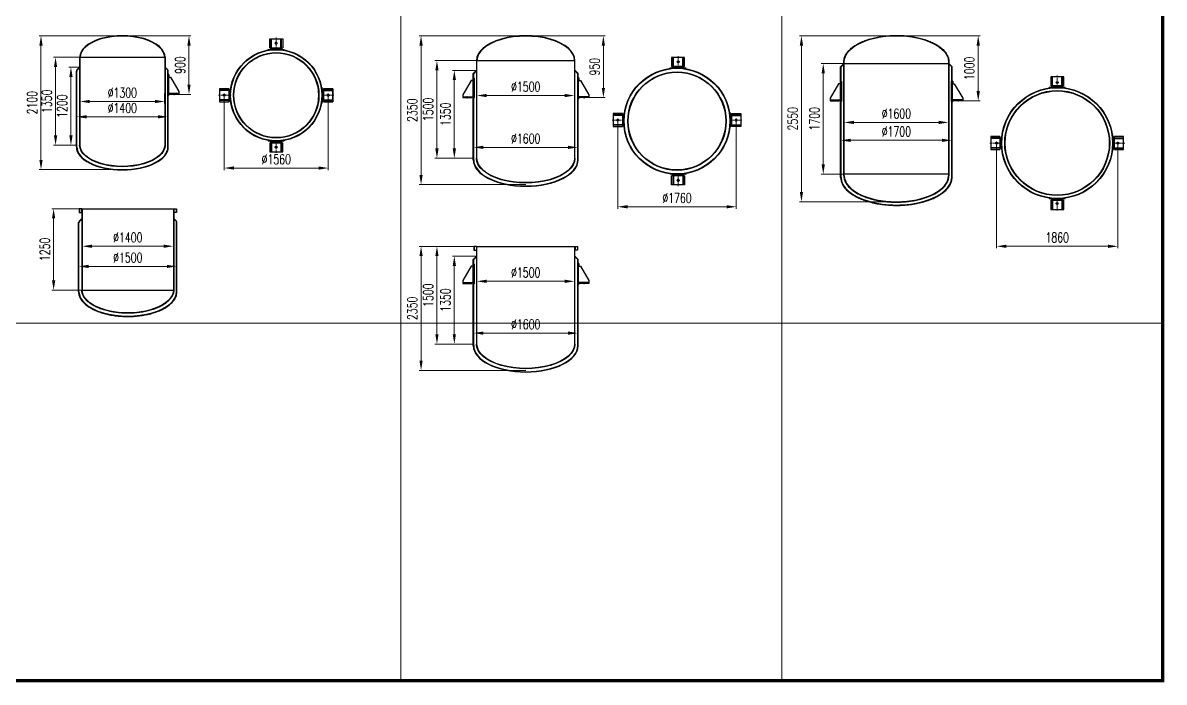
# Model space of a CAD drawing. Header units: inches. Extents: x -169 to 133840, y -13253 to 11464.
# Drawn here: x 86767 to 104296, y -7785 to 2344 of the extents above; entities that cross this region are included whole.
import ezdxf

# ---------------------------------------------------------------- set-up
doc = ezdxf.new("R2010")
doc.units = ezdxf.units.IN
doc.header["$MEASUREMENT"] = 0
doc.linetypes.add('CENTER', pattern=[50.8, 31.75, -6.35, 6.35, -6.35])
doc.linetypes.add('DASHED2', pattern=[9.525, 6.35, -3.175])
for name, color, linetype, lineweight in [('00', 93, 'Continuous', 25), ('1', 1, 'Continuous', 15), ('cc', 93, 'Continuous', 15), ('中心线', 1, 'CENTER', 18)]:
    doc.layers.add(name, color=color, linetype=linetype, lineweight=lineweight)
doc.styles.add('style1', font='txt.shx', dxfattribs={"width": 0.7})
doc.dimstyles.new('iso-025', dxfattribs={"dimscale": 60, "dimtxt": 2.5, "dimasz": 2.5, "dimexe": 0.5, "dimexo": 0, "dimgap": 1, "dimtad": 1, "dimdec": 0, "dimdsep": 46, "dimtxsty": 'style1', "dimcen": 3, "dimclrd": 256, "dimclre": 256, "dimclrt": 256, "dimadec": 0, "dimazin": 2, "dimtfac": 1, "dimtdec": 0, "dimtmove": 0, "dimatfit": 0, "dimfxl": 0, "dimtolj": 1, "dimtzin": 0, "dimlwd": -1, "dimlwe": -1, "dimarcsym": 0})

# ---------------------------------------------------------------- blocks, each defined once
blk = doc.blocks.new('*D38')
at = {"layer": 'cc'}
for p, q in [((88295, 2145), (87016, 2145)), ((87046, 1995), (87046, 239)), ((88295, 89), (87016, 89))]:
    blk.add_line(p, q, dxfattribs=at)
for points in [[(87021, 1995), (87071, 1995), (87046, 2145)], [(87021, 239), (87071, 239), (87046, 89)]]:
    blk.add_solid(points, dxfattribs=at)
at = {"layer": 'Defpoints', "color": 0}
for p in [(88295, 2145), (87046, 89), (88295, 89)]:
    blk.add_point(p, dxfattribs=at)
at = {"layer": 'cc', "insert": (86911, 1117), "char_height": 150, "attachment_point": 5, "rotation": 90, "style": 'style1'}
blk.add_mtext('\\A1;2100', dxfattribs=at)
blk = doc.blocks.new('A1.5T-2')
for p, q in [((8085, 15185), (8083, 15178)), ((8107, 15151), (8127, 15151)), ((8107, 15151), (8107, 15011)), ((8127, 15011), (8127, 15171)), ((8127, 15151), (8127, 15011)), ((8127, 15141), (8135, 15141)), ((8127, 15136), (8127, 15106)), ((8135, 15169), (8135, 15011)), ((8135, 15151), (8279, 15151)), ((8279, 15169), (8279, 15011)), ((8287, 15141), (8279, 15141)), ((8287, 15171), (8287, 15011)), ((8287, 15151), (8307, 15151)), ((8307, 15011), (8307, 15151)), ((8330, 15185), (8332, 15178)), ((8107, 15011), (8307, 15011))]:
    blk.add_line(p, q)
blk.add_circle((8207, 15081), 15)
for radius, start, end in [(663, 259.1816, 270), (663, 259.1816, 280.8184), (655, 259.1816, 280.8184), (663, 270, 280.8184)]:
    blk.add_arc((8207, 15829), radius, start, end)
at = {"layer": '中心线'}
for p, q in [((8182, 15081), (8233, 15081)), ((8207, 14994), (8207, 15186))]:
    blk.add_line(p, q, dxfattribs=at)
blk = doc.blocks.new('*D39')
at = {"layer": 'cc'}
for p, q in [((89859, 1231), (89859, 83)), ((91458, 1231), (91458, 83)), ((90009, 113), (91308, 113))]:
    blk.add_line(p, q, dxfattribs=at)
for points in [[(90009, 138), (90009, 88), (89859, 113)], [(91308, 138), (91308, 88), (91458, 113)]]:
    blk.add_solid(points, dxfattribs=at)
at = {"layer": 'Defpoints', "color": 0}
for p in [(89859, 1231), (91458, 1231), (91458, 113)]:
    blk.add_point(p, dxfattribs=at)
at = {"layer": 'cc', "insert": (90659, 248), "char_height": 150, "attachment_point": 5, "style": 'style1'}
blk.add_mtext('\\A1;%%c1560', dxfattribs=at)
blk = doc.blocks.new('*D36')
at = {"layer": 'cc'}
for p, q in [((87595, 769), (87595, 930)), ((87745, 900), (88845, 900)), ((88995, 768), (88995, 930))]:
    blk.add_line(p, q, dxfattribs=at)
for points in [[(87745, 925), (87745, 875), (87595, 900)], [(88845, 925), (88845, 875), (88995, 900)]]:
    blk.add_solid(points, dxfattribs=at)
at = {"layer": 'Defpoints', "color": 0}
for p in [(88995, 900), (87595, 769), (88995, 768)]:
    blk.add_point(p, dxfattribs=at)
at = {"layer": 'cc', "insert": (88295, 1035), "char_height": 150, "attachment_point": 5, "style": 'style1'}
blk.add_mtext('\\A1;%%C1400', dxfattribs=at)
blk = doc.blocks.new('*D37')
at = {"layer": 'cc'}
for p, q in [((87645, 1260), (87645, 1105)), ((88945, 1260), (88945, 1105)), ((87795, 1135), (88795, 1135))]:
    blk.add_line(p, q, dxfattribs=at)
for points in [[(87795, 1160), (87795, 1110), (87645, 1135)], [(88795, 1160), (88795, 1110), (88945, 1135)]]:
    blk.add_solid(points, dxfattribs=at)
at = {"layer": 'Defpoints', "color": 0}
for p in [(87645, 1260), (88945, 1260), (88945, 1135)]:
    blk.add_point(p, dxfattribs=at)
at = {"layer": 'cc', "insert": (88295, 1270), "char_height": 150, "attachment_point": 5, "style": 'style1'}
blk.add_mtext('\\A1;%%C1300', dxfattribs=at)
blk = doc.blocks.new('*D40')
at = {"layer": 'cc'}
for p, q in [((87639, 1814), (87240, 1814)), ((87270, 614), (87270, 1664)), ((87595, 464), (87240, 464))]:
    blk.add_line(p, q, dxfattribs=at)
for points in [[(87245, 1664), (87295, 1664), (87270, 1814)], [(87245, 614), (87295, 614), (87270, 464)]]:
    blk.add_solid(points, dxfattribs=at)
at = {"layer": 'Defpoints', "color": 0}
for p in [(87270, 1814), (87639, 1814), (87595, 464)]:
    blk.add_point(p, dxfattribs=at)
at = {"layer": 'cc', "insert": (87135, 1139), "char_height": 150, "attachment_point": 5, "rotation": 90, "style": 'style1'}
blk.add_mtext('\\A1;1350', dxfattribs=at)
blk = doc.blocks.new('A1.5T3')
for p, q in [((5355, 15451), (5355, 15152)), ((5376, 15459), (5363, 15459)), ((5376, 15459), (5376, 15419)), ((5370, 15169), (5370, 15419)), ((5370, 15419), (5400, 15419)), ((5400, 15419), (5530, 15199)), ((5363, 15144), (5376, 15144)), ((5530, 15169), (5370, 15169)), ((5376, 15169), (5376, 15144)), ((5390, 15155), (5390, 15169)), ((5530, 15155), (5390, 15155)), ((5445, 15169), (5445, 15155)), ((5530, 15155), (5460, 15155)), ((5475, 15169), (5475, 15155)), ((5530, 15199), (5530, 15169)), ((5530, 15169), (5530, 15155))]:
    blk.add_line(p, q)
at = {"linetype": 'DASHED2'}
blk.add_line((5368, 15459), (5368, 15144), dxfattribs=at)
for centre, start, end in [((5363, 15451), 90, 180), ((5363, 15152), 180, 270)]:
    blk.add_arc(centre, 8, start, end)
at = {"layer": '中心线'}
blk.add_line((5460, 15144), (5460, 15182), dxfattribs=at)
blk = doc.blocks.new('*D41')
at = {"layer": 'cc'}
for p, q in [((87639, 1664), (87476, 1664)), ((87506, 614), (87506, 1514)), ((87589, 464), (87476, 464))]:
    blk.add_line(p, q, dxfattribs=at)
for points in [[(87481, 1514), (87531, 1514), (87506, 1664)], [(87481, 614), (87531, 614), (87506, 464)]]:
    blk.add_solid(points, dxfattribs=at)
at = {"layer": 'Defpoints', "color": 0}
for p in [(87506, 1664), (87639, 1664), (87589, 464)]:
    blk.add_point(p, dxfattribs=at)
at = {"layer": 'cc', "insert": (87371, 1064), "char_height": 150, "attachment_point": 5, "rotation": 90, "style": 'style1'}
blk.add_mtext('\\A1;1200', dxfattribs=at)
blk = doc.blocks.new('*D42')
at = {"layer": 'cc'}
for p, q in [((88295, 2145), (89349, 2145)), ((89319, 1995), (89319, 1395)), ((89164, 1245), (89349, 1245))]:
    blk.add_line(p, q, dxfattribs=at)
for points in [[(89294, 1995), (89344, 1995), (89319, 2145)], [(89294, 1395), (89344, 1395), (89319, 1245)]]:
    blk.add_solid(points, dxfattribs=at)
at = {"layer": 'Defpoints', "color": 0}
for p in [(88295, 2145), (89164, 1245), (89319, 1245)]:
    blk.add_point(p, dxfattribs=at)
at = {"layer": 'cc', "insert": (89184, 1695), "char_height": 150, "attachment_point": 5, "rotation": 90, "style": 'style1'}
blk.add_mtext('\\A1;900', dxfattribs=at)
blk = doc.blocks.new('*D43')
at = {"layer": 'cc'}
for p, q in [((93741, 1357), (93741, 1197)), ((93891, 1227), (95091, 1227)), ((95241, 1357), (95241, 1197))]:
    blk.add_line(p, q, dxfattribs=at)
for points in [[(93891, 1252), (93891, 1202), (93741, 1227)], [(95091, 1252), (95091, 1202), (95241, 1227)]]:
    blk.add_solid(points, dxfattribs=at)
at = {"layer": 'Defpoints', "color": 0}
for p in [(93741, 1357), (95241, 1357), (95241, 1227)]:
    blk.add_point(p, dxfattribs=at)
at = {"layer": 'cc', "insert": (94491, 1362), "char_height": 150, "attachment_point": 5, "style": 'style1'}
blk.add_mtext('\\A1;%%C1500', dxfattribs=at)
blk = doc.blocks.new('*D44')
at = {"layer": 'cc'}
for p, q in [((93735, 1764), (93097, 1764)), ((93127, 414), (93127, 1614)), ((93685, 264), (93097, 264))]:
    blk.add_line(p, q, dxfattribs=at)
for points in [[(93102, 1614), (93152, 1614), (93127, 1764)], [(93102, 414), (93152, 414), (93127, 264)]]:
    blk.add_solid(points, dxfattribs=at)
at = {"layer": 'Defpoints', "color": 0}
for p in [(93127, 1764), (93735, 1764), (93685, 264)]:
    blk.add_point(p, dxfattribs=at)
at = {"layer": 'cc', "insert": (92992, 1014), "char_height": 150, "attachment_point": 5, "rotation": 90, "style": 'style1'}
blk.add_mtext('\\A1;1500', dxfattribs=at)
blk = doc.blocks.new('*D45')
at = {"layer": 'cc'}
for p, q in [((94491, 2145), (92853, 2145)), ((92883, 8), (92883, 1995)), ((94491, -142), (92853, -142))]:
    blk.add_line(p, q, dxfattribs=at)
for points in [[(92858, 1995), (92908, 1995), (92883, 2145)], [(92858, 8), (92908, 8), (92883, -142)]]:
    blk.add_solid(points, dxfattribs=at)
at = {"layer": 'Defpoints', "color": 0}
for p in [(92883, 2145), (94491, 2145), (94491, -142)]:
    blk.add_point(p, dxfattribs=at)
at = {"layer": 'cc', "insert": (92748, 1002), "char_height": 150, "attachment_point": 5, "rotation": 90, "style": 'style1'}
blk.add_mtext('\\A1;2350', dxfattribs=at)
blk = doc.blocks.new('*D46')
at = {"layer": 'cc'}
for p, q in [((93691, 264), (93691, 461)), ((93841, 431), (95141, 431)), ((95291, 264), (95291, 461))]:
    blk.add_line(p, q, dxfattribs=at)
for points in [[(93841, 456), (93841, 406), (93691, 431)], [(95141, 456), (95141, 406), (95291, 431)]]:
    blk.add_solid(points, dxfattribs=at)
at = {"layer": 'Defpoints', "color": 0}
for p in [(95291, 431), (93691, 264), (95291, 264)]:
    blk.add_point(p, dxfattribs=at)
at = {"layer": 'cc', "insert": (94491, 566), "char_height": 150, "attachment_point": 5, "style": 'style1'}
blk.add_mtext('\\A1;%%C1600', dxfattribs=at)
blk = doc.blocks.new('*D47')
at = {"layer": 'cc'}
for p, q in [((93735, 1614), (93364, 1614)), ((93394, 414), (93394, 1464)), ((93685, 264), (93364, 264))]:
    blk.add_line(p, q, dxfattribs=at)
for points in [[(93369, 1464), (93419, 1464), (93394, 1614)], [(93369, 414), (93419, 414), (93394, 264)]]:
    blk.add_solid(points, dxfattribs=at)
at = {"layer": 'Defpoints', "color": 0}
for p in [(93394, 1614), (93735, 1614), (93685, 264)]:
    blk.add_point(p, dxfattribs=at)
at = {"layer": 'cc', "insert": (93259, 939), "char_height": 150, "attachment_point": 5, "rotation": 90, "style": 'style1'}
blk.add_mtext('\\A1;1350', dxfattribs=at)
blk = doc.blocks.new('*D48')
at = {"layer": 'cc'}
for p, q in [((94491, 2145), (95713, 2145)), ((95683, 1995), (95683, 1345)), ((95460, 1195), (95713, 1195))]:
    blk.add_line(p, q, dxfattribs=at)
for points in [[(95658, 1995), (95708, 1995), (95683, 2145)], [(95658, 1345), (95708, 1345), (95683, 1195)]]:
    blk.add_solid(points, dxfattribs=at)
at = {"layer": 'Defpoints', "color": 0}
for p in [(94491, 2145), (95460, 1195), (95683, 1195)]:
    blk.add_point(p, dxfattribs=at)
at = {"layer": 'cc', "insert": (95548, 1670), "char_height": 150, "attachment_point": 5, "rotation": 90, "style": 'style1'}
blk.add_mtext('\\A1;950', dxfattribs=at)
blk = doc.blocks.new('*D49')
at = {"layer": 'cc'}
for p, q in [((95904, 849), (95904, -512)), ((97724, 849), (97724, -512)), ((96054, -482), (97574, -482))]:
    blk.add_line(p, q, dxfattribs=at)
for points in [[(96054, -457), (96054, -507), (95904, -482)], [(97574, -457), (97574, -507), (97724, -482)]]:
    blk.add_solid(points, dxfattribs=at)
at = {"layer": 'Defpoints', "color": 0}
for p in [(95904, 849), (97724, 849), (97724, -482)]:
    blk.add_point(p, dxfattribs=at)
at = {"layer": 'cc', "insert": (96814, -347), "char_height": 150, "attachment_point": 5, "style": 'style1'}
blk.add_mtext('\\A1;%%c1760', dxfattribs=at)
blk = doc.blocks.new('*D183')
at = {"layer": 'cc'}
for p, q in [((101723, 472), (101723, -1119)), ((103583, 472), (103583, -1119)), ((101873, -1089), (103433, -1089))]:
    blk.add_line(p, q, dxfattribs=at)
for points in [[(101873, -1064), (101873, -1114), (101723, -1089)], [(103433, -1064), (103433, -1114), (103583, -1089)]]:
    blk.add_solid(points, dxfattribs=at)
at = {"layer": 'Defpoints', "color": 0}
for p in [(101723, 472), (103583, 472), (103583, -1089)]:
    blk.add_point(p, dxfattribs=at)
at = {"layer": 'cc', "insert": (102653, -954), "char_height": 150, "attachment_point": 5, "style": 'style1'}
blk.add_mtext('\\A1;1860', dxfattribs=at)
blk = doc.blocks.new('*D182')
at = {"layer": 'cc'}
for p, q in [((99383, 1038), (99383, 784)), ((100983, 1010), (100983, 784)), ((99533, 814), (100833, 814))]:
    blk.add_line(p, q, dxfattribs=at)
for points in [[(99533, 839), (99533, 789), (99383, 814)], [(100833, 839), (100833, 789), (100983, 814)]]:
    blk.add_solid(points, dxfattribs=at)
at = {"layer": 'Defpoints', "color": 0}
for p in [(99383, 1038), (100983, 1010), (100983, 814)]:
    blk.add_point(p, dxfattribs=at)
at = {"layer": 'cc', "insert": (100183, 949), "char_height": 150, "attachment_point": 5, "style": 'style1'}
blk.add_mtext('\\A1;%%C1600', dxfattribs=at)
blk = doc.blocks.new('*D181')
at = {"layer": 'cc'}
for p, q in [((99388, 1720), (99030, 1720)), ((99060, 1570), (99060, 170)), ((99388, 20), (99030, 20))]:
    blk.add_line(p, q, dxfattribs=at)
for points in [[(99035, 1570), (99085, 1570), (99060, 1720)], [(99035, 170), (99085, 170), (99060, 20)]]:
    blk.add_solid(points, dxfattribs=at)
at = {"layer": 'Defpoints', "color": 0}
for p in [(99388, 1720), (99060, 20), (99388, 20)]:
    blk.add_point(p, dxfattribs=at)
at = {"layer": 'cc', "insert": (98925, 870), "char_height": 150, "attachment_point": 5, "rotation": 90, "style": 'style1'}
blk.add_mtext('\\A1;1700', dxfattribs=at)
blk = doc.blocks.new('*D180')
at = {"layer": 'cc'}
for p, q in [((100165, 2145), (101470, 2145)), ((101440, 1995), (101440, 1295)), ((101164, 1145), (101470, 1145))]:
    blk.add_line(p, q, dxfattribs=at)
for points in [[(101415, 1995), (101465, 1995), (101440, 2145)], [(101415, 1295), (101465, 1295), (101440, 1145)]]:
    blk.add_solid(points, dxfattribs=at)
at = {"layer": 'Defpoints', "color": 0}
for p in [(100165, 2145), (101164, 1145), (101440, 1145)]:
    blk.add_point(p, dxfattribs=at)
at = {"layer": 'cc', "insert": (101305, 1645), "char_height": 150, "attachment_point": 5, "rotation": 90, "style": 'style1'}
blk.add_mtext('\\A1;1000', dxfattribs=at)
blk = doc.blocks.new('*D184')
at = {"layer": 'cc'}
for p, q in [((100183, 2145), (98695, 2145)), ((98725, 1995), (98725, -255)), ((100183, -405), (98695, -405))]:
    blk.add_line(p, q, dxfattribs=at)
for points in [[(98700, 1995), (98750, 1995), (98725, 2145)], [(98700, -255), (98750, -255), (98725, -405)]]:
    blk.add_solid(points, dxfattribs=at)
at = {"layer": 'Defpoints', "color": 0}
for p in [(100183, 2145), (98725, -405), (100183, -405)]:
    blk.add_point(p, dxfattribs=at)
at = {"layer": 'cc', "insert": (98590, 870), "char_height": 150, "attachment_point": 5, "rotation": 90, "style": 'style1'}
blk.add_mtext('\\A1;2550', dxfattribs=at)
blk = doc.blocks.new('*D185')
at = {"layer": 'cc'}
for p, q in [((99333, 763), (99333, 509)), ((101033, 735), (101033, 509)), ((99483, 539), (100883, 539))]:
    blk.add_line(p, q, dxfattribs=at)
for points in [[(99483, 564), (99483, 514), (99333, 539)], [(100883, 564), (100883, 514), (101033, 539)]]:
    blk.add_solid(points, dxfattribs=at)
at = {"layer": 'Defpoints', "color": 0}
for p in [(99333, 763), (101033, 735), (101033, 539)]:
    blk.add_point(p, dxfattribs=at)
at = {"layer": 'cc', "insert": (100183, 674), "char_height": 150, "attachment_point": 5, "style": 'style1'}
blk.add_mtext('\\A1;%%C1700', dxfattribs=at)
blk = doc.blocks.new('*D266')
at = {"layer": 'cc'}
for p, q in [((93741, -1497), (93741, -1657)), ((95241, -1497), (95241, -1657)), ((93891, -1627), (95091, -1627))]:
    blk.add_line(p, q, dxfattribs=at)
for points in [[(93891, -1602), (93891, -1652), (93741, -1627)], [(95091, -1602), (95091, -1652), (95241, -1627)]]:
    blk.add_solid(points, dxfattribs=at)
at = {"layer": 'Defpoints', "color": 0}
for p in [(93741, -1497), (95241, -1497), (95241, -1627)]:
    blk.add_point(p, dxfattribs=at)
at = {"layer": 'cc', "insert": (94491, -1492), "char_height": 150, "attachment_point": 5, "style": 'style1'}
blk.add_mtext('\\A1;%%C1500', dxfattribs=at)
blk = doc.blocks.new('*D267')
at = {"layer": 'cc'}
for p, q in [((93735, -1090), (93097, -1090)), ((93127, -2440), (93127, -1240)), ((93685, -2590), (93097, -2590))]:
    blk.add_line(p, q, dxfattribs=at)
for points in [[(93102, -1240), (93152, -1240), (93127, -1090)], [(93102, -2440), (93152, -2440), (93127, -2590)]]:
    blk.add_solid(points, dxfattribs=at)
at = {"layer": 'Defpoints', "color": 0}
for p in [(93127, -1090), (93735, -1090), (93685, -2590)]:
    blk.add_point(p, dxfattribs=at)
at = {"layer": 'cc', "insert": (92992, -1840), "char_height": 150, "attachment_point": 5, "rotation": 90, "style": 'style1'}
blk.add_mtext('\\A1;1500', dxfattribs=at)
blk = doc.blocks.new('*D268')
at = {"layer": 'cc'}
for p, q in [((93735, -1090), (92853, -1090)), ((92883, -2846), (92883, -1240)), ((94491, -2996), (92853, -2996))]:
    blk.add_line(p, q, dxfattribs=at)
for points in [[(92858, -1240), (92908, -1240), (92883, -1090)], [(92858, -2846), (92908, -2846), (92883, -2996)]]:
    blk.add_solid(points, dxfattribs=at)
at = {"layer": 'Defpoints', "color": 0}
for p in [(92883, -1090), (93735, -1090), (94491, -2996)]:
    blk.add_point(p, dxfattribs=at)
at = {"layer": 'cc', "insert": (92748, -2043), "char_height": 150, "attachment_point": 5, "rotation": 90, "style": 'style1'}
blk.add_mtext('\\A1;2350', dxfattribs=at)
blk = doc.blocks.new('*D269')
at = {"layer": 'cc'}
for p, q in [((93691, -2590), (93691, -2393)), ((93841, -2423), (95141, -2423)), ((95291, -2590), (95291, -2393))]:
    blk.add_line(p, q, dxfattribs=at)
for points in [[(93841, -2398), (93841, -2448), (93691, -2423)], [(95141, -2398), (95141, -2448), (95291, -2423)]]:
    blk.add_solid(points, dxfattribs=at)
at = {"layer": 'Defpoints', "color": 0}
for p in [(95291, -2423), (93691, -2590), (95291, -2590)]:
    blk.add_point(p, dxfattribs=at)
at = {"layer": 'cc', "insert": (94491, -2288), "char_height": 150, "attachment_point": 5, "style": 'style1'}
blk.add_mtext('\\A1;%%C1600', dxfattribs=at)
blk = doc.blocks.new('*D270')
at = {"layer": 'cc'}
for p, q in [((93735, -1240), (93364, -1240)), ((93394, -2440), (93394, -1390)), ((93685, -2590), (93364, -2590))]:
    blk.add_line(p, q, dxfattribs=at)
for points in [[(93369, -1390), (93419, -1390), (93394, -1240)], [(93369, -2440), (93419, -2440), (93394, -2590)]]:
    blk.add_solid(points, dxfattribs=at)
at = {"layer": 'Defpoints', "color": 0}
for p in [(93394, -1240), (93735, -1240), (93685, -2590)]:
    blk.add_point(p, dxfattribs=at)
at = {"layer": 'cc', "insert": (93259, -1915), "char_height": 150, "attachment_point": 5, "rotation": 90, "style": 'style1'}
blk.add_mtext('\\A1;1350', dxfattribs=at)
blk = doc.blocks.new('*D271')
at = {"layer": 'cc'}
for p, q in [((87679, -1017), (87679, -1118)), ((89079, -1013), (89079, -1118)), ((87829, -1088), (88929, -1088))]:
    blk.add_line(p, q, dxfattribs=at)
for points in [[(87829, -1063), (87829, -1113), (87679, -1088)], [(88929, -1063), (88929, -1113), (89079, -1088)]]:
    blk.add_solid(points, dxfattribs=at)
at = {"layer": 'Defpoints', "color": 0}
for p in [(87679, -1017), (89079, -1013), (89079, -1088)]:
    blk.add_point(p, dxfattribs=at)
at = {"layer": 'cc', "insert": (88379, -953), "char_height": 150, "attachment_point": 5, "style": 'style1'}
blk.add_mtext('\\A1;%%C1400', dxfattribs=at)
blk = doc.blocks.new('*D272')
at = {"layer": 'cc'}
for p, q in [((87629, -1327), (87629, -1428)), ((87779, -1398), (88979, -1398)), ((89129, -1323), (89129, -1428))]:
    blk.add_line(p, q, dxfattribs=at)
for points in [[(87779, -1373), (87779, -1423), (87629, -1398)], [(88979, -1373), (88979, -1423), (89129, -1398)]]:
    blk.add_solid(points, dxfattribs=at)
at = {"layer": 'Defpoints', "color": 0}
for p in [(87629, -1327), (89129, -1323), (89129, -1398)]:
    blk.add_point(p, dxfattribs=at)
at = {"layer": 'cc', "insert": (88379, -1263), "char_height": 150, "attachment_point": 5, "style": 'style1'}
blk.add_mtext('\\A1;%%C1500', dxfattribs=at)
blk = doc.blocks.new('*D273')
at = {"layer": 'cc'}
for p, q in [((87633, -512), (87210, -512)), ((87240, -662), (87240, -1612)), ((87673, -1762), (87210, -1762))]:
    blk.add_line(p, q, dxfattribs=at)
for points in [[(87215, -662), (87265, -662), (87240, -512)], [(87215, -1612), (87265, -1612), (87240, -1762)]]:
    blk.add_solid(points, dxfattribs=at)
at = {"layer": 'Defpoints', "color": 0}
for p in [(87633, -512), (87240, -1762), (87673, -1762)]:
    blk.add_point(p, dxfattribs=at)
at = {"layer": 'cc', "insert": (87105, -1137), "char_height": 150, "attachment_point": 5, "rotation": 90, "style": 'style1'}
blk.add_mtext('\\A1;1250', dxfattribs=at)

msp = doc.modelspace()

# ---------------------------------------------------------------- linework, layer by layer
for p, q in [((87639.4, 1814.2), (88951.4, 1814.2)), ((87639.4, 1814.2), (87639.4, 464.2)), ((87645.4, 464.2), (87645.4, 1814.2)), ((88945.4, 1814.2), (88945.4, 464.2)), ((88951.4, 1814.2), (88951.4, 464.2)), ((93735.1, 1764.2), (95247.1, 1764.2)), ((93735.1, 1764.2), (93735.1, 264.2)), ((93741.1, 264.2), (93741.1, 1764.2)), ((95241.1, 1764.2), (95241.1, 264.2)), ((95247.1, 264.2), (95247.1, 1764.2)), ((87589.4, 439.2), (87589.4, 1601.8)), ((87595.4, 439.2), (87595.4, 1599.3)), ((87598.2, 1623), (87639.4, 1664.2)), ((87604.2, 1620.5), (87639.4, 1655.7)), ((88992.6, 1623), (88951.4, 1664.2)), ((88986.6, 1620.5), (88951.4, 1655.7)), ((88995.4, 439.2), (88995.4, 1599.3)), ((89001.4, 439.2), (89001.4, 1601.8)), ((93685.1, 1564.2), (93735.1, 1614.2)), ((93691.1, 1561.7), (93735.1, 1605.7)), ((95297.1, 1564.2), (95247.1, 1614.2)), ((95291.1, 1561.7), (95247.1, 1605.7)), ((99327.3, 1668.7), (99377.3, 1718.7)), ((99327.3, -29.8), (99327.3, 1668.7)), ((99333.3, 1666.2), (99327.3, 1666.2)), ((99333.3, 1666.2), (99329, 1670.4)), ((99333.3, 1666.2), (99377.3, 1710.2)), ((99333.3, -29.8), (99333.3, 1666.2)), ((99377.3, 1710.2), (99373, 1714.4)), ((99377.3, -4.8), (99377.3, 1745.2)), ((99383.3, -4.8), (99383.3, 1745.2)), ((99383.3, 1720.2), (100983.3, 1720.2)), ((100983.3, 1745.2), (100983.3, -4.8)), ((100989.3, 1745.2), (100989.3, -4.8)), ((101039.3, 1668.7), (100989.3, 1718.7)), ((100989.3, 1710.2), (100993.5, 1714.4)), ((101033.3, 1666.2), (100989.3, 1710.2)), ((101033.3, 1666.2), (101037.5, 1670.4)), ((101033.3, 1666.2), (101039.3, 1666.2)), ((101033.3, -29.8), (101033.3, 1666.2)), ((101039.3, -29.8), (101039.3, 1668.7)), ((93685.1, 239.2), (93685.1, 1564.2)), ((93691.1, 239.2), (93691.1, 1561.7)), ((95291.1, 239.2), (95291.1, 1561.7)), ((95297.1, 239.2), (95297.1, 1564.2)), ((102753, 1516.3), (102553, 1516.3)), ((102553, 1516.3), (102553, 1376.3)), ((102573, 1356.3), (102573, 1516.3)), ((102581, 1357.5), (102581, 1516.3)), ((102725, 1357.5), (102725, 1516.3)), ((102733, 1516.3), (102733, 1356.3)), ((102733, 1376.3), (102733, 1516.3)), ((102733, 1391.3), (102733, 1421.3)), ((102753, 1376.3), (102753, 1516.3)), ((102530.1, 1341.5), (102528.6, 1349.4)), ((102573, 1376.3), (102553, 1376.3)), ((102573, 1386.3), (102581, 1386.3)), ((102725, 1376.3), (102581, 1376.3)), ((102733, 1386.3), (102725, 1386.3)), ((102753, 1376.3), (102733, 1376.3)), ((102776, 1341.5), (102777.5, 1349.4)), ((101633.9, 597.2), (101633.9, 397.2)), ((101773.9, 597.2), (101633.9, 597.2)), ((101773.9, 577.2), (101633.9, 577.2)), ((101633.9, 577.2), (101793.9, 577.2)), ((101792.7, 569.2), (101633.9, 569.2)), ((101758.9, 577.2), (101728.9, 577.2)), ((101763.9, 577.2), (101763.9, 569.2)), ((101773.9, 597.2), (101773.9, 577.2)), ((101773.9, 569.2), (101773.9, 425.2)), ((101808.7, 620.1), (101800.8, 621.6)), ((103497.4, 620.1), (103505.3, 621.6)), ((103512.2, 577.2), (103672.2, 577.2)), ((103513.4, 569.2), (103672.2, 569.2)), ((103672.2, 597.2), (103532.2, 597.2)), ((103532.2, 577.2), (103532.2, 597.2)), ((103532.2, 425.2), (103532.2, 569.2)), ((103542.2, 577.2), (103542.2, 569.2)), ((103672.2, 397.2), (103672.2, 597.2)), ((101792.7, 425.2), (101633.9, 425.2)), ((101793.9, 417.2), (101633.9, 417.2)), ((101633.9, 397.2), (101773.9, 397.2)), ((101763.9, 417.2), (101763.9, 425.2)), ((101773.9, 417.2), (101773.9, 397.2)), ((101808.7, 374.2), (101800.8, 372.7)), ((103497.4, 374.2), (103505.3, 372.7)), ((103672.2, 417.2), (103512.2, 417.2)), ((103513.4, 425.2), (103672.2, 425.2)), ((103532.2, 417.2), (103672.2, 417.2)), ((103532.2, 397.2), (103532.2, 417.2)), ((103532.2, 397.2), (103672.2, 397.2)), ((103542.2, 417.2), (103542.2, 425.2)), ((103547.2, 417.2), (103577.2, 417.2)), ((100983.3, 20.2), (99383.3, 20.2)), ((102530.1, -347.2), (102528.6, -355)), ((102776, -347.2), (102777.5, -355)), ((87632.7, -511.6), (87632.7, -571.6)), ((87672.7, -511.6), (87632.7, -511.6)), ((87669.7, -514.6), (87635.7, -514.6)), ((87635.7, -514.6), (87635.7, -568.6)), ((87669.7, -514.6), (87669.7, -568.6)), ((87672.7, -511.6), (87672.7, -1761.6)), ((87672.7, -511.6), (89084.7, -511.6)), ((87678.7, -511.6), (87678.7, -1761.6)), ((89078.7, -511.6), (89078.7, -1761.6)), ((89084.7, -511.6), (89084.7, -1761.6)), ((89084.7, -511.6), (89124.7, -511.6)), ((89087.7, -514.6), (89121.7, -514.6)), ((89087.7, -514.6), (89087.7, -568.6)), ((89121.7, -514.6), (89121.7, -568.6)), ((89124.7, -511.6), (89124.7, -571.6)), ((102553, -382), (102553, -522)), ((102553, -382), (102573, -382)), ((102553, -522), (102753, -522)), ((102573, -522), (102573, -362)), ((102573, -382), (102573, -522)), ((102573, -392), (102581, -392)), ((102573, -397), (102573, -427)), ((102581, -363.2), (102581, -522)), ((102581, -382), (102725, -382)), ((102725, -363.2), (102725, -522)), ((102733, -392), (102725, -392)), ((102733, -362), (102733, -522)), ((102733, -382), (102753, -382)), ((102753, -522), (102753, -382)), ((87631.5, -702.8), (87672.7, -661.6)), ((87632.7, -571.6), (87672.7, -571.6)), ((87635.7, -568.6), (87669.7, -568.6)), ((87637.5, -705.3), (87672.7, -670.1)), ((89124.7, -571.6), (89084.7, -571.6)), ((89125.9, -702.8), (89084.7, -661.6)), ((89119.9, -705.3), (89084.7, -670.1)), ((89121.7, -568.6), (89087.7, -568.6)), ((87622.7, -1786.6), (87622.7, -724.1)), ((87628.7, -1786.6), (87628.7, -726.5)), ((89128.7, -1786.6), (89128.7, -726.5)), ((89134.7, -1786.6), (89134.7, -724.1)), ((93695.1, -1090.1), (93695.1, -1150.1)), ((93735.1, -1090.1), (93695.1, -1090.1)), ((93695.1, -1150.1), (93735.1, -1150.1)), ((93732.1, -1093.1), (93698.1, -1093.1)), ((93698.1, -1093.1), (93698.1, -1147.1)), ((93698.1, -1147.1), (93732.1, -1147.1)), ((93732.1, -1093.1), (93732.1, -1147.1)), ((93735.1, -1090.1), (95247.1, -1090.1)), ((93735.1, -1090.1), (93735.1, -2590.1)), ((93741.1, -2590.1), (93741.1, -1090.1)), ((95241.1, -1090.1), (95241.1, -2590.1)), ((95247.1, -2590.1), (95247.1, -1090.1)), ((95247.1, -1090.1), (95287.1, -1090.1)), ((95287.1, -1150.1), (95247.1, -1150.1)), ((95250.1, -1093.1), (95284.1, -1093.1)), ((95250.1, -1093.1), (95250.1, -1147.1)), ((95284.1, -1147.1), (95250.1, -1147.1)), ((95284.1, -1093.1), (95284.1, -1147.1)), ((95287.1, -1090.1), (95287.1, -1150.1)), ((93685.1, -1290.1), (93735.1, -1240.1)), ((93685.1, -2615.1), (93685.1, -1290.1)), ((93691.1, -1292.6), (93735.1, -1248.6)), ((93691.1, -2615.1), (93691.1, -1292.6)), ((95297.1, -1290.1), (95247.1, -1240.1)), ((95291.1, -1292.6), (95247.1, -1248.6)), ((95291.1, -2615.1), (95291.1, -1292.6)), ((95297.1, -2615.1), (95297.1, -1290.1)), ((87672.7, -1761.6), (89084.7, -1761.6))]:
    msp.add_line(p, q)
for centre, radius in [((90658.6, 1231.1), 706), ((90658.6, 1231.1), 700), ((90658.6, 1231.1), 656), ((90658.6, 1231.1), 650), ((96813.8, 833.5), 816.8), ((96813.8, 833.5), 811.3), ((96813.8, 833.5), 756), ((96813.8, 833.5), 750), ((102653, 1427.2), 15), ((102653, 497.2), 856), ((102653, 497.2), 850), ((102653, 497.2), 806), ((102653, 497.2), 800), ((101723, 497.2), 15), ((103583, 497.2), 15), ((102653, -432.8), 15)]:
    msp.add_circle(centre, radius)
for centre, radius, start, end in [((87619.4, 1601.8), 30, 135, 180), ((87625.4, 1599.3), 30, 135, 180), ((88965.4, 1599.3), 30, 0, 45), ((88971.4, 1601.8), 30, 0, 45), ((102653, 698.2), 663, 90, 100.81844), ((102653, 698.2), 663, 79.18156, 100.81844), ((102653, 698.2), 655, 79.18156, 100.81844), ((102653, 698.2), 663, 79.18156, 90), ((102452, 497.2), 663, 169.18156, 190.81844), ((102452, 497.2), 663, 169.18156, 180), ((102452, 497.2), 655, 169.18156, 190.81844), ((102854, 497.2), 655, 349.18156, 10.81844), ((102854, 497.2), 663, 349.18156, 10.81844), ((102854, 497.2), 663, 360, 10.81844), ((102452, 497.2), 663, 180, 190.81844), ((102854, 497.2), 663, 349.18156, 360), ((102653, 296.2), 655, 259.18156, 280.81844), ((102653, 296.2), 663, 259.18156, 280.81844), ((102653, 296.2), 663, 259.18156, 270), ((102653, 296.2), 663, 270, 280.81844), ((87652.7, -724.1), 30, 135, 180), ((87658.7, -726.5), 30, 135, 180), ((89098.7, -726.5), 30, 0, 45), ((89104.7, -724.1), 30, 0, 45)]:
    msp.add_arc(centre, radius, start, end)
for centre, major_axis, ratio, start_param, end_param in [((88295.4, 1814.2), (656, 0), 0.5045732, 0, 3.1415927), ((88295.4, 1814.2), (650, 0), 0.5, 0, 3.1415927), ((94491.1, 1764.2), (756, 0), 0.5039683, 0, 3.1415927), ((94491.1, 1764.2), (750, 0), 0.5, 0, 3.1415927), ((88295.4, 439.2), (706, 0), 0.5042493, 3.1415927, 6.2831853), ((88295.4, 439.2), (700, 0), 0.5, 3.1415927, 6.2831853), ((94491.1, 239.2), (806, 0), 0.5037221, 3.1415927, 6.2831853), ((94491.1, 239.2), (800, 0), 0.5, 3.1415927, 6.2831853), ((100183.3, -29.8), (-850, 0), 0.5, 0, 3.1415927), ((100183.3, -4.8), (800, 0), 0.5, 3.1415927, 6.2831853), ((88378.7, -1786.6), (-750, 0), 0.5, 0, 3.1415927), ((94491.1, -2615.1), (806, 0), 0.5037221, 3.1415927, 6.2831853), ((94491.1, -2615.1), (800, 0), 0.5, 3.1415927, 6.2831853)]:
    msp.add_ellipse(centre, major_axis=major_axis, ratio=ratio, start_param=start_param, end_param=end_param)
at = {"extrusion": (0, 0, -1)}
for centre, major_axis, ratio, start_param, end_param in [((100183.3, 1745.2), (800, 0), 0.5, 3.1415927, 6.2831853), ((88295.4, 464.2), (656, 0), 0.5045732, 0, 3.1415927), ((88295.4, 464.2), (650, 0), 0.5, 0, 3.1415927), ((94491.1, 264.2), (756, 0), 0.5039683, 0, 3.1415927), ((94491.1, 264.2), (750, 0), 0.5, 0, 3.1415927), ((88378.7, -1761.6), (-700, 0), 0.5, 3.1415927, 6.2831853), ((94491.1, -2590.1), (756, 0), 0.5039683, 0, 3.1415927), ((94491.1, -2590.1), (750, 0), 0.5, 0, 3.1415927)]:
    msp.add_ellipse(centre, major_axis=major_axis, ratio=ratio, start_param=start_param, end_param=end_param, dxfattribs=at)
for points, knots in [([(99377.3, 1745.2), (99377.3, 1756.5), (99378.2, 1767.8), (99381.9, 1790.4), (99384.7, 1801.6), (99393.9, 1829.2), (99401.4, 1845.5), (99420.2, 1877.4), (99431.6, 1893), (99457.9, 1923.4), (99472.9, 1938.2), (99506.3, 1966.6), (99524.7, 1980.3), (99564.7, 2006.4), (99586.2, 2018.8), (99632.1, 2042.2), (99656.5, 2053.2), (99707.7, 2073.6), (99734.6, 2083.1), (99790.3, 2100.2), (99819.2, 2107.9), (99878.7, 2121.5), (99909.3, 2127.4), (99971.6, 2137.3), (100003.3, 2141.3), (100067.6, 2147.3), (100100.1, 2149.4), (100165.3, 2151.4), (100198, 2151.4), (100263.2, 2149.5), (100295.7, 2147.6), (100360, 2141.7), (100391.8, 2137.7), (100454.2, 2128), (100484.8, 2122.2), (100544.4, 2108.7), (100573.4, 2101), (100629.3, 2084), (100656.2, 2074.6), (100707.5, 2054.3), (100732, 2043.3), (100778.1, 2020), (100799.8, 2007.6), (100839.9, 1981.6), (100858.4, 1968), (100892.1, 1939.6), (100907.2, 1924.9), (100933.7, 1894.6), (100945.2, 1879), (100964.3, 1847.1), (100971.9, 1830.9), (100983.2, 1797.9), (100986.8, 1781.2), (100989, 1758.1), (100989.3, 1751.6), (100989.3, 1745.2)], [3.1415927, 3.1415927, 3.1415927, 3.1415927, 3.2240787, 3.2240787, 3.3065648, 3.3065648, 3.428635, 3.428635, 3.5507052, 3.5507052, 3.6727754, 3.6727754, 3.7948456, 3.7948456, 3.9169158, 3.9169158, 4.038986, 4.038986, 4.1610563, 4.1610563, 4.2831265, 4.2831265, 4.4051967, 4.4051967, 4.5272669, 4.5272669, 4.6493371, 4.6493371, 4.7714073, 4.7714073, 4.8934775, 4.8934775, 5.0155477, 5.0155477, 5.1376179, 5.1376179, 5.2596882, 5.2596882, 5.3817584, 5.3817584, 5.5038286, 5.5038286, 5.6258988, 5.6258988, 5.747969, 5.747969, 5.8700392, 5.8700392, 5.9921094, 5.9921094, 6.1141796, 6.1141796, 6.2362498, 6.2362498, 6.2831853, 6.2831853, 6.2831853, 6.2831853]), ([(99327.3, -29.8), (99327.3, -41.7), (99328.2, -53.6), (99332.1, -77.2), (99335, -89), (99344.5, -117.9), (99352.3, -135), (99371.7, -168.4), (99383.4, -184.8), (99410.7, -216.6), (99426.2, -232.1), (99460.7, -262), (99479.8, -276.4), (99521.2, -303.9), (99543.5, -317.1), (99591.1, -341.8), (99616.3, -353.5), (99669.5, -375.2), (99697.3, -385.3), (99755.2, -403.6), (99785.3, -411.9), (99847.1, -426.7), (99878.9, -433.1), (99943.8, -444), (99977, -448.5), (100044, -455.4), (100077.9, -457.9), (100146.2, -460.8), (100180.4, -461.2), (100248.9, -459.9), (100283, -458.2), (100350.6, -452.9), (100384.1, -449.2), (100450, -439.8), (100482.3, -434.1), (100545.5, -420.8), (100576.3, -413.3), (100635.8, -396.3), (100664.5, -386.9), (100719.6, -366.4), (100745.9, -355.4), (100795.8, -331.7), (100819.3, -319.2), (100863.1, -292.7), (100883.5, -278.7), (100920.8, -249.7), (100937.7, -234.6), (100967.8, -203.5), (100981, -187.4), (101003.6, -154.6), (101012.9, -137.8), (101027.4, -103.6), (101032.6, -86.3), (101038.1, -55.9), (101039.3, -42.8), (101039.3, -29.8)], [0, 0, 0, 0, 0.0815196, 0.0815196, 0.1630391, 0.1630391, 0.2834196, 0.2834196, 0.4038001, 0.4038001, 0.5241806, 0.5241806, 0.6445611, 0.6445611, 0.7649416, 0.7649416, 0.8853221, 0.8853221, 1.0057026, 1.0057026, 1.1260831, 1.1260831, 1.2464636, 1.2464636, 1.3668441, 1.3668441, 1.4872246, 1.4872246, 1.6076051, 1.6076051, 1.7279856, 1.7279856, 1.8483661, 1.8483661, 1.9687466, 1.9687466, 2.0891271, 2.0891271, 2.2095076, 2.2095076, 2.3298881, 2.3298881, 2.4502686, 2.4502686, 2.5706491, 2.5706491, 2.6910296, 2.6910296, 2.8114101, 2.8114101, 2.9317906, 2.9317906, 3.0521711, 3.0521711, 3.1415927, 3.1415927, 3.1415927, 3.1415927]), ([(99377.3, -4.8), (99377.3, -16.1), (99378.2, -27.5), (99381.9, -50), (99384.7, -61.3), (99393.9, -88.9), (99401.4, -105.2), (99420.2, -137.1), (99431.6, -152.7), (99457.9, -183.1), (99472.9, -197.8), (99506.3, -226.2), (99524.7, -239.9), (99564.7, -266), (99586.2, -278.4), (99632.1, -301.9), (99656.5, -312.9), (99707.7, -333.3), (99734.6, -342.7), (99790.3, -359.9), (99819.2, -367.6), (99878.7, -381.2), (99909.3, -387.1), (99971.6, -397), (100003.3, -401), (100067.6, -407), (100100.1, -409), (100165.3, -411.1), (100198, -411.1), (100263.2, -409.2), (100295.7, -407.2), (100360, -401.3), (100391.8, -397.4), (100454.2, -387.6), (100484.8, -381.8), (100544.4, -368.3), (100573.4, -360.6), (100629.3, -343.6), (100656.2, -334.2), (100707.5, -313.9), (100732, -303), (100778.1, -279.6), (100799.8, -267.3), (100839.9, -241.2), (100858.4, -227.6), (100892.1, -199.2), (100907.2, -184.5), (100933.7, -154.2), (100945.2, -138.6), (100964.3, -106.8), (100971.9, -90.5), (100983.2, -57.6), (100986.8, -40.9), (100989, -17.7), (100989.3, -11.3), (100989.3, -4.8)], [3.1415927, 3.1415927, 3.1415927, 3.1415927, 3.2240787, 3.2240787, 3.3065648, 3.3065648, 3.428635, 3.428635, 3.5507052, 3.5507052, 3.6727754, 3.6727754, 3.7948456, 3.7948456, 3.9169158, 3.9169158, 4.038986, 4.038986, 4.1610563, 4.1610563, 4.2831265, 4.2831265, 4.4051967, 4.4051967, 4.5272669, 4.5272669, 4.6493371, 4.6493371, 4.7714073, 4.7714073, 4.8934775, 4.8934775, 5.0155477, 5.0155477, 5.1376179, 5.1376179, 5.2596882, 5.2596882, 5.3817584, 5.3817584, 5.5038286, 5.5038286, 5.6258988, 5.6258988, 5.747969, 5.747969, 5.8700392, 5.8700392, 5.9921094, 5.9921094, 6.1141796, 6.1141796, 6.2362498, 6.2362498, 6.2831853, 6.2831853, 6.2831853, 6.2831853]), ([(87622.7, -1786.6), (87622.7, -1797.4), (87623.6, -1808.2), (87627.2, -1829.7), (87629.9, -1840.4), (87638.8, -1866.7), (87646, -1882.2), (87664.2, -1912.6), (87675.2, -1927.4), (87700.6, -1956.3), (87715.1, -1970.3), (87747.3, -1997.2), (87765.1, -2010.2), (87803.6, -2034.8), (87824.4, -2046.6), (87868.6, -2068.6), (87892.1, -2078.9), (87941.4, -2098), (87967.2, -2106.8), (88020.7, -2122.7), (88048.5, -2129.9), (88105.5, -2142.3), (88134.8, -2147.7), (88194.5, -2156.5), (88224.9, -2160), (88286.2, -2165.1), (88317.2, -2166.7), (88379.4, -2167.9), (88410.6, -2167.6), (88472.5, -2165), (88503.4, -2162.8), (88564.3, -2156.3), (88594.3, -2152.2), (88653.2, -2142.1), (88682, -2136.1), (88737.9, -2122.4), (88765, -2114.7), (88817.2, -2097.6), (88842.2, -2088.3), (88889.8, -2068.1), (88912.4, -2057.3), (88954.7, -2034.3), (88974.4, -2022.1), (89010.8, -1996.6), (89027.5, -1983.3), (89057.4, -1955.6), (89070.6, -1941.3), (89093.6, -1911.9), (89103.3, -1896.8), (89118.9, -1866), (89124.8, -1850.3), (89132.7, -1818.7), (89134.7, -1802.7), (89134.7, -1786.7), (89134.7, -1786.7), (89134.7, -1786.6)], [0, 0, 0, 0, 0.0837025, 0.0837025, 0.167405, 0.167405, 0.2913201, 0.2913201, 0.4152352, 0.4152352, 0.5391503, 0.5391503, 0.6630655, 0.6630655, 0.7869806, 0.7869806, 0.9108957, 0.9108957, 1.0348108, 1.0348108, 1.1587259, 1.1587259, 1.282641, 1.282641, 1.4065562, 1.4065562, 1.5304713, 1.5304713, 1.6543864, 1.6543864, 1.7783015, 1.7783015, 1.9022166, 1.9022166, 2.0261317, 2.0261317, 2.1500469, 2.1500469, 2.273962, 2.273962, 2.3978771, 2.3978771, 2.5217922, 2.5217922, 2.6457073, 2.6457073, 2.7696224, 2.7696224, 2.8935375, 2.8935375, 3.0174527, 3.0174527, 3.1413678, 3.1413678, 3.1415927, 3.1415927, 3.1415927, 3.1415927]), ([(89084.7, -1761.6), (89084.7, -1771.8), (89083.8, -1782), (89080.4, -1802.4), (89077.8, -1812.5), (89069.3, -1837.4), (89062.3, -1852.1), (89044.8, -1880.9), (89034.3, -1894.9), (89009.9, -1922.2), (88996, -1935.5), (88965, -1960.9), (88948, -1973.1), (88911.1, -1996.3), (88891.1, -2007.3), (88848.8, -2028), (88826.3, -2037.6), (88779.1, -2055.4), (88754.4, -2063.6), (88703.2, -2078.3), (88676.7, -2084.8), (88622.3, -2096.2), (88594.3, -2101), (88537.5, -2108.9), (88508.6, -2111.9), (88450.2, -2116.1), (88420.8, -2117.3), (88361.9, -2117.8), (88332.4, -2117.2), (88273.7, -2114), (88244.6, -2111.5), (88187.3, -2104.7), (88159, -2100.4), (88103.8, -2090), (88076.8, -2083.9), (88024.6, -2070.2), (87999.4, -2062.5), (87951, -2045.5), (87927.8, -2036.3), (87884, -2016.4), (87863.3, -2005.8), (87824.8, -1983.2), (87806.9, -1971.4), (87774.1, -1946.5), (87759.3, -1933.6), (87733, -1906.8), (87721.5, -1893), (87702, -1864.6), (87694, -1850), (87681.7, -1820.5), (87677.4, -1805.4), (87673.4, -1780.8), (87672.7, -1771.2), (87672.7, -1761.6)], [3.1415927, 3.1415927, 3.1415927, 3.1415927, 3.2261992, 3.2261992, 3.3108057, 3.3108057, 3.4365874, 3.4365874, 3.562369, 3.562369, 3.6881506, 3.6881506, 3.8139323, 3.8139323, 3.9397139, 3.9397139, 4.0654956, 4.0654956, 4.1912772, 4.1912772, 4.3170589, 4.3170589, 4.4428405, 4.4428405, 4.5686222, 4.5686222, 4.6944038, 4.6944038, 4.8201855, 4.8201855, 4.9459671, 4.9459671, 5.0717487, 5.0717487, 5.1975304, 5.1975304, 5.323312, 5.323312, 5.4490937, 5.4490937, 5.5748753, 5.5748753, 5.700657, 5.700657, 5.8264386, 5.8264386, 5.9522203, 5.9522203, 6.0780019, 6.0780019, 6.2037836, 6.2037836, 6.2831853, 6.2831853, 6.2831853, 6.2831853])]:
    msp.add_open_spline(points, degree=3, knots=knots)
at = {"layer": '00', "color": 7, "const_width": 48}
msp.add_lwpolyline([(104271.8, -7760.9), (104271.8, 9459.1), (80871.8, 9459.1), (80871.8, -7760.9), (104271.8, -7760.9)], dxfattribs=at)
at = {"layer": '1', "ltscale": 2.5}
for p, q in [((92571.8, 9459.1), (92571.8, -7760.9)), ((98421.8, 9459.1), (98421.8, -7760.9)), ((80871.8, -2269.1), (104271.8, -2269.1))]:
    msp.add_line(p, q, dxfattribs=at)
at = {"layer": '中心线'}
for p, q in [((102678.6, 1427.2), (102627.5, 1427.2)), ((102653, 1533.2), (102653, 1341.3)), ((101617, 497.2), (101808.9, 497.2)), ((101723, 522.7), (101723, 471.6)), ((103689.1, 497.2), (103497.2, 497.2)), ((103583, 471.6), (103583, 522.7)), ((102653, -538.9), (102653, -347)), ((102627.5, -432.8), (102678.6, -432.8))]:
    msp.add_line(p, q, dxfattribs=at)

# ---------------------------------------------------------------- block references
at = {"xscale": -1}
for p, rotation in [((82451.1, 17110.8), 180), ((106538.3, 9438.5), 90), ((112804.2, 9056.5), 90)]:
    msp.add_blockref('A1.5T-2', p, dxfattribs=dict(at, rotation=rotation))
for p, rotation in [((105036.9, 16823.9), 180), ((74778.9, 9438.5), 270), ((106538.3, -6976.4), 90), ((80823.4, 9056.5), 270)]:
    msp.add_blockref('A1.5T-2', p, dxfattribs=dict(rotation=rotation))
for name, p in [('A1.5T3', (83633.7, -13910.2)), ('A1.5T3', (89929.5, -13960.2)), ('A1.5T3', (95671.6, -14010.2)), ('A1.5T-2', (82451.1, -14648.7)), ('A1.5T3', (89929.5, -16814.5))]:
    msp.add_blockref(name, p)
for name, p in [('A1.5T3', (99052.8, -13960.2)), ('A1.5T3', (104694.9, -14010.2)), ('A1.5T-2', (105036.9, -15156.9)), ('A1.5T3', (99052.8, -16814.5))]:
    msp.add_blockref(name, p, dxfattribs=at)

# ---------------------------------------------------------------- dimensions: what is measured, and where the dimension line sits
at = {"layer": 'cc'}
for base, p1, p2, text, picture, middle in [((87045.7, 89.2), (88295.4, 2145.2), (88295.4, 89.2), '2100', '*D38', (86910.7, 1117.2)), ((92883.5, 2145.2), (94491.1, -141.8), (94491.1, 2145.2), '2350', '*D45', (92748.5, 1001.7)), ((92883.5, -1090.1), (94491.1, -2996.1), (93735.1, -1090.1), '2350', '*D268', (92748.5, -2043.1))]:
    dim = msp.add_linear_dim(base=base, p1=p1, p2=p2, angle=90, text=text, dimstyle='iso-025', dxfattribs=at)
    dim.commit()
    dim.dimension.update_dxf_attribs({"geometry": picture, "text_midpoint": middle})
for base, p1, p2, picture, middle in [((89319.3, 1245.2), (88295.4, 2145.2), (89164.1, 1245.2), '*D42', (89184.3, 1695.2)), ((95683, 1195.2), (94491.1, 2145.2), (95459.9, 1195.2), '*D48', (95548, 1670.2)), ((98724.8, -404.8), (100183.3, 2145.2), (100183.3, -404.8), '*D184', (98589.8, 870.2)), ((101439.9, 1145.2), (100164.5, 2145.2), (101163.9, 1145.2), '*D180', (101304.9, 1645.2)), ((87270.5, 1814.2), (87595.4, 464.2), (87639.4, 1814.2), '*D40', (87135.5, 1139.2)), ((93127.5, 1764.2), (93685.1, 264.2), (93735.1, 1764.2), '*D44', (92992.5, 1014.2)), ((87506.3, 1664.2), (87589.4, 464.2), (87639.4, 1664.2), '*D41', (87371.3, 1064.2)), ((93393.6, 1614.2), (93685.1, 264.2), (93735.1, 1614.2), '*D47', (93258.6, 939.2)), ((99060.4, 20.2), (99388.3, 1720.2), (99388.3, 20.2), '*D181', (98925.4, 870.2)), ((87240, -1761.6), (87632.7, -511.6), (87672.7, -1761.6), '*D273', (87105, -1136.6)), ((93127.5, -1090.1), (93685.1, -2590.1), (93735.1, -1090.1), '*D267', (92992.5, -1840.1)), ((93393.6, -1240.1), (93685.1, -2590.1), (93735.1, -1240.1), '*D270', (93258.6, -1915.1))]:
    dim = msp.add_linear_dim(base=base, p1=p1, p2=p2, angle=90, dimstyle='iso-025', dxfattribs=at)
    dim.commit()
    dim.dimension.update_dxf_attribs({"geometry": picture, "text_midpoint": middle})
for base, p1, p2, text, picture, middle in [((95241.1, 1227.5), (93741.1, 1357.4), (95241.1, 1357.4), '%%C<>', '*D43', (94491.1, 1362.5)), ((91457.7, 113), (89859.4, 1231.1), (91457.7, 1231.1), '%%c1560', '*D39', (90658.6, 248)), ((100983.3, 813.9), (99383.3, 1037.8), (100983.3, 1010.1), '%%C<>', '*D182', (100183.3, 948.9)), ((97723.7, -482), (95904, 849.1), (97723.7, 849.1), '%%c1760', '*D49', (96813.8, -347)), ((101033.3, 539.2), (99333.3, 763.1), (101033.3, 735.4), '%%C<>', '*D185', (100183.3, 674.2)), ((95291.1, 431.5), (93691.1, 264.2), (95291.1, 264.2), '%%C<>', '*D46', (94491.1, 566.5)), ((89078.7, -1087.8), (87678.7, -1017), (89078.7, -1012.9), '%%C<>', '*D271', (88378.7, -952.8)), ((89128.7, -1397.6), (87628.7, -1326.7), (89128.7, -1322.7), '%%C<>', '*D272', (88378.7, -1262.6)), ((95241.1, -1626.8), (93741.1, -1496.9), (95241.1, -1496.9), '%%C<>', '*D266', (94491.1, -1491.8)), ((95291.1, -2422.8), (93691.1, -2590.1), (95291.1, -2590.1), '%%C<>', '*D269', (94491.1, -2287.8))]:
    dim = msp.add_linear_dim(base=base, p1=p1, p2=p2, text=text, dimstyle='iso-025', dxfattribs=at)
    dim.commit()
    dim.dimension.update_dxf_attribs({"geometry": picture, "text_midpoint": middle})
for base, p1, p2, picture, middle in [((88945.4, 1135.3), (87645.4, 1259.8), (88945.4, 1259.8), '*D37', (88295.4, 1135.3)), ((88995.4, 900.4), (87595.4, 769.5), (88995.4, 768.4), '*D36', (88295.4, 900.4))]:
    dim = msp.add_linear_dim(base=base, p1=p1, p2=p2, text='%%C<>', dimstyle='iso-025', dxfattribs=at)
    dim.commit()
    dim.dimension.update_dxf_attribs({"geometry": picture, "text_midpoint": middle, "dimtype": 160})
dim = msp.add_linear_dim(base=(103583, -1089.4), p1=(101723, 471.6), p2=(103583, 471.6), dimstyle='iso-025', dxfattribs=at)
dim.commit()
dim.dimension.update_dxf_attribs({"geometry": '*D183', "text_midpoint": (102653, -954.4)})

doc.saveas('drawing.dxf')
